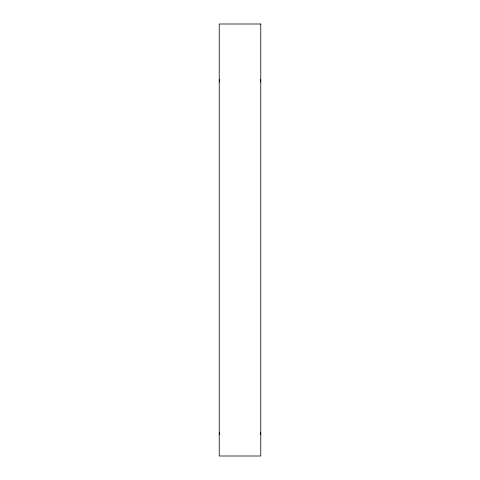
<?xml version="1.0" encoding="UTF-8"?>
<svg xmlns="http://www.w3.org/2000/svg" width="480" height="480" viewBox="0 0 480 480"><rect width="100%" height="100%" fill="white"/><g stroke="black" fill="none" stroke-linecap="round" stroke-linejoin="round"><path stroke-width="0.72" d="M219.228 81.99L219.576 79.542M219.228 434.568L219.576 432.12M260.424 79.542L260.772 81.99M260.424 432.12L260.772 434.568M260.772 24L219.228 24L219.228 456L260.772 456L260.772 24"/></g></svg>
